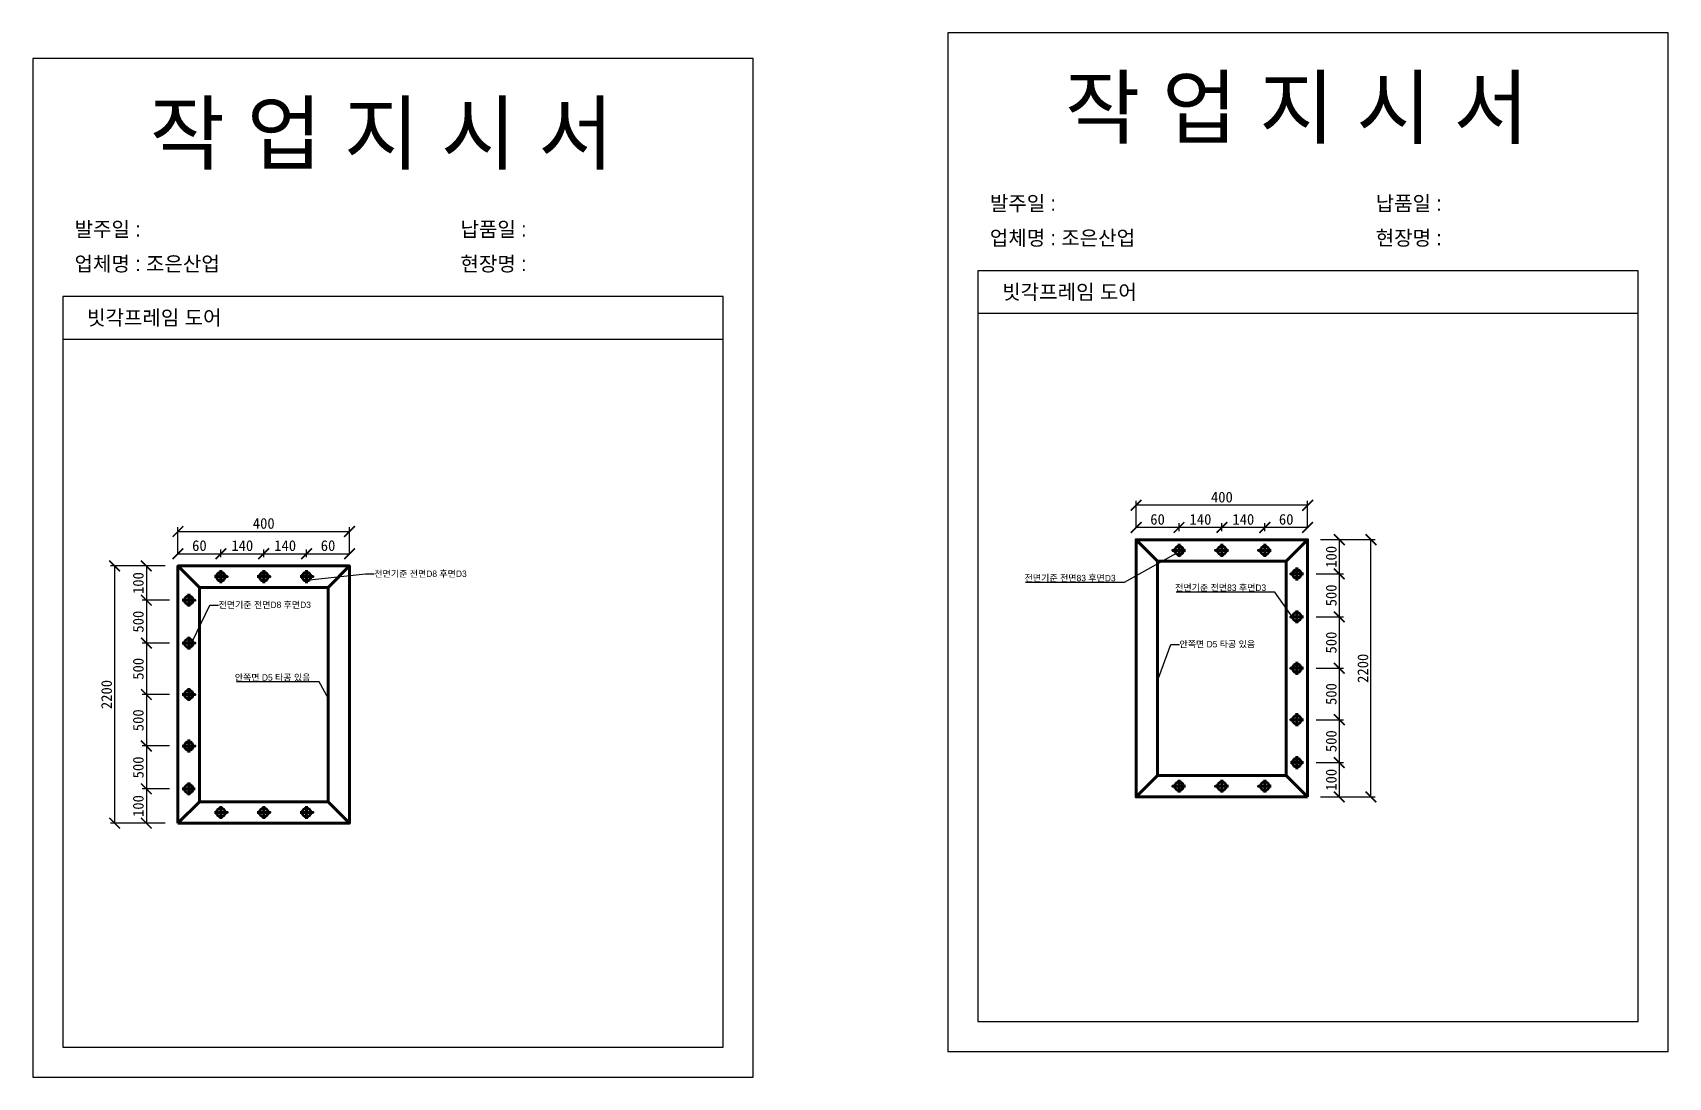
# Model space of a CAD drawing. Header units: millimetres. Extents: x -44117 to 256353, y -2095463 to 65325.
# Drawn here: x -9865 to -6050, y 5497 to 7933 of the extents above; entities that cross this region are included whole.
import ezdxf
from ezdxf import colors
from ezdxf.entities.mleader import LeaderData, LeaderLine
from ezdxf.math import Vec2, Vec3

# ---------------------------------------------------------------- set-up
doc = ezdxf.new("R2010")
doc.units = ezdxf.units.MM
doc.header["$LTSCALE"] = 10
doc.layers.add('Layer1', color=7, linetype='Continuous', lineweight=70)
doc.dimstyles.new('ISO-25', dxfattribs={"dimtxt": 2.5, "dimasz": 2.5, "dimexe": 1, "dimexo": 1, "dimtad": 1, "dimtxsty": 'Standard', "dimblk": 'ARCHTICK', "dimcen": 2.5, "dimadec": 0, "dimazin": 0, "dimtfac": 1, "dimtmove": 0, "dimatfit": 3, "dimfxl": 0, "dimarcsym": 0})

# ---------------------------------------------------------------- blocks, each defined once
blk = doc.blocks.new('_ArchTick')
at = {"color": 0, "linetype": 'ByBlock', "const_width": 0.15}
blk.add_lwpolyline([(-0.5, -0.5), (0.5, 0.5)], dxfattribs=at)
blk = doc.blocks.new('*D113')
at = {"color": 0, "lineweight": -2}
for p, q in [((-9526, 6720), (-9526, 6780.2)), ((-9526, 6770.2), (-9126, 6770.2)), ((-9126, 6720), (-9126, 6780.2))]:
    blk.add_line(p, q, dxfattribs=at)
at = {"layer": 'Defpoints', "color": 0}
for p in [(-9126, 6770.2), (-9526, 6690), (-9126, 6690)]:
    blk.add_point(p, dxfattribs=at)
at = {"color": 0, "lineweight": -2, "xscale": 25, "yscale": 25, "zscale": 25, "rotation": 180}
blk.add_blockref('_ArchTick', (-9526, 6770.2), dxfattribs=at)
at = {"color": 0, "lineweight": -2, "xscale": 25, "yscale": 25, "zscale": 25}
blk.add_blockref('_ArchTick', (-9126, 6770.2), dxfattribs=at)
at = {"color": 0, "insert": (-9326, 6789), "char_height": 25, "attachment_point": 5}
blk.add_mtext('400', dxfattribs=at)
blk = doc.blocks.new('*D122')
at = {"color": 0, "lineweight": -2}
for p, q in [((-9556, 6690), (-9609.7, 6690)), ((-9599.7, 6690), (-9599.7, 6610)), ((-9546, 6610), (-9609.7, 6610))]:
    blk.add_line(p, q, dxfattribs=at)
at = {"layer": 'Defpoints', "color": 0}
for p in [(-9526, 6690), (-9599.7, 6610), (-9516, 6610)]:
    blk.add_point(p, dxfattribs=at)
at = {"color": 0, "lineweight": -2, "xscale": 25, "yscale": 25, "zscale": 25}
for p, rotation in [((-9599.7, 6690), 90), ((-9599.7, 6610), 270)]:
    blk.add_blockref('_ArchTick', p, dxfattribs=dict(at, rotation=rotation))
at = {"color": 0, "insert": (-9618.5, 6650), "char_height": 25, "attachment_point": 5, "rotation": 90}
blk.add_mtext('100', dxfattribs=at)
blk = doc.blocks.new('*D123')
at = {"color": 0, "lineweight": -2}
for p, q in [((-9546, 6610), (-9609.7, 6610)), ((-9599.7, 6610), (-9599.7, 6510)), ((-9546, 6510), (-9609.7, 6510))]:
    blk.add_line(p, q, dxfattribs=at)
at = {"layer": 'Defpoints', "color": 0}
for p in [(-9516, 6610), (-9599.7, 6510), (-9516, 6510)]:
    blk.add_point(p, dxfattribs=at)
at = {"color": 0, "lineweight": -2, "xscale": 25, "yscale": 25, "zscale": 25}
for p, rotation in [((-9599.7, 6610), 90), ((-9599.7, 6510), 270)]:
    blk.add_blockref('_ArchTick', p, dxfattribs=dict(at, rotation=rotation))
at = {"color": 0, "insert": (-9618.5, 6560), "char_height": 25, "attachment_point": 5, "rotation": 90}
blk.add_mtext('500', dxfattribs=at)
blk = doc.blocks.new('*D124')
at = {"color": 0, "lineweight": -2}
for p, q in [((-9546, 6510), (-9609.7, 6510)), ((-9599.7, 6510), (-9599.7, 6390)), ((-9546, 6390), (-9609.7, 6390))]:
    blk.add_line(p, q, dxfattribs=at)
at = {"layer": 'Defpoints', "color": 0}
for p in [(-9516, 6510), (-9599.7, 6390), (-9516, 6390)]:
    blk.add_point(p, dxfattribs=at)
at = {"color": 0, "lineweight": -2, "xscale": 25, "yscale": 25, "zscale": 25}
for p, rotation in [((-9599.7, 6510), 90), ((-9599.7, 6390), 270)]:
    blk.add_blockref('_ArchTick', p, dxfattribs=dict(at, rotation=rotation))
at = {"color": 0, "insert": (-9618.5, 6450), "char_height": 25, "attachment_point": 5, "rotation": 90}
blk.add_mtext('500', dxfattribs=at)
blk = doc.blocks.new('*D125')
at = {"color": 0, "lineweight": -2}
for p, q in [((-9546, 6390), (-9609.7, 6390)), ((-9599.7, 6390), (-9599.7, 6270)), ((-9546, 6270), (-9609.7, 6270))]:
    blk.add_line(p, q, dxfattribs=at)
at = {"layer": 'Defpoints', "color": 0}
for p in [(-9516, 6390), (-9599.7, 6270), (-9516, 6270)]:
    blk.add_point(p, dxfattribs=at)
at = {"color": 0, "lineweight": -2, "xscale": 25, "yscale": 25, "zscale": 25}
for p, rotation in [((-9599.7, 6390), 90), ((-9599.7, 6270), 270)]:
    blk.add_blockref('_ArchTick', p, dxfattribs=dict(at, rotation=rotation))
at = {"color": 0, "insert": (-9618.5, 6330), "char_height": 25, "attachment_point": 5, "rotation": 90}
blk.add_mtext('500', dxfattribs=at)
blk = doc.blocks.new('*D126')
at = {"color": 0, "lineweight": -2}
for p, q in [((-9546, 6270), (-9609.7, 6270)), ((-9599.7, 6270), (-9599.7, 6170)), ((-9546, 6170), (-9609.7, 6170))]:
    blk.add_line(p, q, dxfattribs=at)
at = {"layer": 'Defpoints', "color": 0}
for p in [(-9516, 6270), (-9599.7, 6170), (-9516, 6170)]:
    blk.add_point(p, dxfattribs=at)
at = {"color": 0, "lineweight": -2, "xscale": 25, "yscale": 25, "zscale": 25}
for p, rotation in [((-9599.7, 6270), 90), ((-9599.7, 6170), 270)]:
    blk.add_blockref('_ArchTick', p, dxfattribs=dict(at, rotation=rotation))
at = {"color": 0, "insert": (-9618.5, 6220), "char_height": 25, "attachment_point": 5, "rotation": 90}
blk.add_mtext('500', dxfattribs=at)
blk = doc.blocks.new('*D127')
at = {"color": 0, "lineweight": -2}
for p, q in [((-9546, 6170), (-9609.7, 6170)), ((-9599.7, 6170), (-9599.7, 6090)), ((-9556, 6090), (-9609.7, 6090))]:
    blk.add_line(p, q, dxfattribs=at)
at = {"layer": 'Defpoints', "color": 0}
for p in [(-9516, 6170), (-9599.7, 6090), (-9526, 6090)]:
    blk.add_point(p, dxfattribs=at)
at = {"color": 0, "lineweight": -2, "xscale": 25, "yscale": 25, "zscale": 25}
for p, rotation in [((-9599.7, 6170), 90), ((-9599.7, 6090), 270)]:
    blk.add_blockref('_ArchTick', p, dxfattribs=dict(at, rotation=rotation))
at = {"color": 0, "insert": (-9618.5, 6130), "char_height": 25, "attachment_point": 5, "rotation": 90}
blk.add_mtext('100', dxfattribs=at)
blk = doc.blocks.new('*D128')
at = {"color": 0, "lineweight": -2}
for p, q in [((-9526, 6720), (-9526, 6728.4)), ((-9526, 6718.4), (-9426, 6718.4)), ((-9426, 6710), (-9426, 6728.4))]:
    blk.add_line(p, q, dxfattribs=at)
at = {"layer": 'Defpoints', "color": 0}
for p in [(-9426, 6718.4), (-9526, 6690), (-9426, 6680)]:
    blk.add_point(p, dxfattribs=at)
at = {"color": 0, "lineweight": -2, "xscale": 25, "yscale": 25, "zscale": 25, "rotation": 180}
blk.add_blockref('_ArchTick', (-9526, 6718.4), dxfattribs=at)
at = {"color": 0, "lineweight": -2, "xscale": 25, "yscale": 25, "zscale": 25}
blk.add_blockref('_ArchTick', (-9426, 6718.4), dxfattribs=at)
at = {"color": 0, "insert": (-9476, 6737.2), "char_height": 25, "attachment_point": 5}
blk.add_mtext('60', dxfattribs=at)
blk = doc.blocks.new('*D129')
at = {"color": 0, "lineweight": -2}
for p, q in [((-9426, 6710), (-9426, 6728.4)), ((-9426, 6718.4), (-9326, 6718.4)), ((-9326, 6710), (-9326, 6728.4))]:
    blk.add_line(p, q, dxfattribs=at)
at = {"layer": 'Defpoints', "color": 0}
for p in [(-9326, 6718.4), (-9426, 6680), (-9326, 6680)]:
    blk.add_point(p, dxfattribs=at)
at = {"color": 0, "lineweight": -2, "xscale": 25, "yscale": 25, "zscale": 25, "rotation": 180}
blk.add_blockref('_ArchTick', (-9426, 6718.4), dxfattribs=at)
at = {"color": 0, "lineweight": -2, "xscale": 25, "yscale": 25, "zscale": 25}
blk.add_blockref('_ArchTick', (-9326, 6718.4), dxfattribs=at)
at = {"color": 0, "insert": (-9376, 6737.2), "char_height": 25, "attachment_point": 5}
blk.add_mtext('140', dxfattribs=at)
blk = doc.blocks.new('*D130')
at = {"color": 0, "lineweight": -2}
for p, q in [((-9326, 6710), (-9326, 6728.4)), ((-9326, 6718.4), (-9226, 6718.4)), ((-9226, 6710), (-9226, 6728.4))]:
    blk.add_line(p, q, dxfattribs=at)
at = {"layer": 'Defpoints', "color": 0}
for p in [(-9226, 6718.4), (-9326, 6680), (-9226, 6680)]:
    blk.add_point(p, dxfattribs=at)
at = {"color": 0, "lineweight": -2, "xscale": 25, "yscale": 25, "zscale": 25, "rotation": 180}
blk.add_blockref('_ArchTick', (-9326, 6718.4), dxfattribs=at)
at = {"color": 0, "lineweight": -2, "xscale": 25, "yscale": 25, "zscale": 25}
blk.add_blockref('_ArchTick', (-9226, 6718.4), dxfattribs=at)
at = {"color": 0, "insert": (-9276, 6737.2), "char_height": 25, "attachment_point": 5}
blk.add_mtext('140', dxfattribs=at)
blk = doc.blocks.new('*D131')
at = {"color": 0, "lineweight": -2}
for p, q in [((-9226, 6710), (-9226, 6728.4)), ((-9226, 6718.4), (-9126, 6718.4)), ((-9126, 6720), (-9126, 6728.4))]:
    blk.add_line(p, q, dxfattribs=at)
at = {"layer": 'Defpoints', "color": 0}
for p in [(-9126, 6718.4), (-9226, 6680), (-9126, 6690)]:
    blk.add_point(p, dxfattribs=at)
at = {"color": 0, "lineweight": -2, "xscale": 25, "yscale": 25, "zscale": 25, "rotation": 180}
blk.add_blockref('_ArchTick', (-9226, 6718.4), dxfattribs=at)
at = {"color": 0, "lineweight": -2, "xscale": 25, "yscale": 25, "zscale": 25}
blk.add_blockref('_ArchTick', (-9126, 6718.4), dxfattribs=at)
at = {"color": 0, "insert": (-9176, 6737.2), "char_height": 25, "attachment_point": 5}
blk.add_mtext('60', dxfattribs=at)
blk = doc.blocks.new('*D336')
at = {"color": 0, "lineweight": -2}
for p, q in [((-9556, 6690), (-9683.6, 6690)), ((-9673.6, 6090), (-9673.6, 6690)), ((-9556, 6090), (-9683.6, 6090))]:
    blk.add_line(p, q, dxfattribs=at)
at = {"layer": 'Defpoints', "color": 0}
for p in [(-9673.6, 6690), (-9526, 6690), (-9526, 6090)]:
    blk.add_point(p, dxfattribs=at)
at = {"color": 0, "lineweight": -2, "xscale": 25, "yscale": 25, "zscale": 25}
for p, rotation in [((-9673.6, 6690), 90), ((-9673.6, 6090), 270)]:
    blk.add_blockref('_ArchTick', p, dxfattribs=dict(at, rotation=rotation))
at = {"color": 0, "insert": (-9692.4, 6390), "char_height": 25, "attachment_point": 5, "rotation": 90}
blk.add_mtext('2200', dxfattribs=at)
blk = doc.blocks.new('*D338')
at = {"color": 0, "lineweight": -2}
for p, q in [((-7291.2, 6781.2), (-7291.2, 6841.4)), ((-6891.2, 6831.4), (-7291.2, 6831.4)), ((-6891.2, 6781.2), (-6891.2, 6841.4))]:
    blk.add_line(p, q, dxfattribs=at)
at = {"layer": 'Defpoints', "color": 0}
for p in [(-7291.2, 6831.4), (-7291.2, 6751.2), (-6891.2, 6751.2)]:
    blk.add_point(p, dxfattribs=at)
at = {"color": 0, "lineweight": -2, "xscale": 25, "yscale": 25, "zscale": 25, "rotation": 180}
blk.add_blockref('_ArchTick', (-7291.2, 6831.4), dxfattribs=at)
at = {"color": 0, "lineweight": -2, "xscale": 25, "yscale": 25, "zscale": 25}
blk.add_blockref('_ArchTick', (-6891.2, 6831.4), dxfattribs=at)
at = {"color": 0, "insert": (-7091.2, 6850.2), "char_height": 25, "attachment_point": 5}
blk.add_mtext('400', dxfattribs=at)
blk = doc.blocks.new('*D339')
at = {"color": 0, "lineweight": -2}
for p, q in [((-6861.2, 6751.2), (-6807.4, 6751.2)), ((-6817.4, 6751.2), (-6817.4, 6671.2)), ((-6871.2, 6671.2), (-6807.4, 6671.2))]:
    blk.add_line(p, q, dxfattribs=at)
at = {"layer": 'Defpoints', "color": 0}
for p in [(-6891.2, 6751.2), (-6901.2, 6671.2), (-6817.4, 6671.2)]:
    blk.add_point(p, dxfattribs=at)
at = {"color": 0, "lineweight": -2, "xscale": 25, "yscale": 25, "zscale": 25}
for p, rotation in [((-6817.4, 6751.2), 90), ((-6817.4, 6671.2), 270)]:
    blk.add_blockref('_ArchTick', p, dxfattribs=dict(at, rotation=rotation))
at = {"color": 0, "insert": (-6836.1, 6711.2), "char_height": 25, "attachment_point": 5, "rotation": 90}
blk.add_mtext('100', dxfattribs=at)
blk = doc.blocks.new('*D340')
at = {"color": 0, "lineweight": -2}
for p, q in [((-6871.2, 6671.2), (-6807.4, 6671.2)), ((-6817.4, 6671.2), (-6817.4, 6571.2)), ((-6871.2, 6571.2), (-6807.4, 6571.2))]:
    blk.add_line(p, q, dxfattribs=at)
at = {"layer": 'Defpoints', "color": 0}
for p in [(-6901.2, 6671.2), (-6901.2, 6571.2), (-6817.4, 6571.2)]:
    blk.add_point(p, dxfattribs=at)
at = {"color": 0, "lineweight": -2, "xscale": 25, "yscale": 25, "zscale": 25}
for p, rotation in [((-6817.4, 6671.2), 90), ((-6817.4, 6571.2), 270)]:
    blk.add_blockref('_ArchTick', p, dxfattribs=dict(at, rotation=rotation))
at = {"color": 0, "insert": (-6836.1, 6621.2), "char_height": 25, "attachment_point": 5, "rotation": 90}
blk.add_mtext('500', dxfattribs=at)
blk = doc.blocks.new('*D341')
at = {"color": 0, "lineweight": -2}
for p, q in [((-6871.2, 6571.2), (-6807.4, 6571.2)), ((-6817.4, 6571.2), (-6817.4, 6451.2)), ((-6871.2, 6451.2), (-6807.4, 6451.2))]:
    blk.add_line(p, q, dxfattribs=at)
at = {"layer": 'Defpoints', "color": 0}
for p in [(-6901.2, 6571.2), (-6901.2, 6451.2), (-6817.4, 6451.2)]:
    blk.add_point(p, dxfattribs=at)
at = {"color": 0, "lineweight": -2, "xscale": 25, "yscale": 25, "zscale": 25}
for p, rotation in [((-6817.4, 6571.2), 90), ((-6817.4, 6451.2), 270)]:
    blk.add_blockref('_ArchTick', p, dxfattribs=dict(at, rotation=rotation))
at = {"color": 0, "insert": (-6836.1, 6511.2), "char_height": 25, "attachment_point": 5, "rotation": 90}
blk.add_mtext('500', dxfattribs=at)
blk = doc.blocks.new('*D342')
at = {"color": 0, "lineweight": -2}
for p, q in [((-6871.2, 6451.2), (-6807.4, 6451.2)), ((-6817.4, 6451.2), (-6817.4, 6331.2)), ((-6871.2, 6331.2), (-6807.4, 6331.2))]:
    blk.add_line(p, q, dxfattribs=at)
at = {"layer": 'Defpoints', "color": 0}
for p in [(-6901.2, 6451.2), (-6901.2, 6331.2), (-6817.4, 6331.2)]:
    blk.add_point(p, dxfattribs=at)
at = {"color": 0, "lineweight": -2, "xscale": 25, "yscale": 25, "zscale": 25}
for p, rotation in [((-6817.4, 6451.2), 90), ((-6817.4, 6331.2), 270)]:
    blk.add_blockref('_ArchTick', p, dxfattribs=dict(at, rotation=rotation))
at = {"color": 0, "insert": (-6836.1, 6391.2), "char_height": 25, "attachment_point": 5, "rotation": 90}
blk.add_mtext('500', dxfattribs=at)
blk = doc.blocks.new('*D343')
at = {"color": 0, "lineweight": -2}
for p, q in [((-6871.2, 6331.2), (-6807.4, 6331.2)), ((-6817.4, 6331.2), (-6817.4, 6231.2)), ((-6871.2, 6231.2), (-6807.4, 6231.2))]:
    blk.add_line(p, q, dxfattribs=at)
at = {"layer": 'Defpoints', "color": 0}
for p in [(-6901.2, 6331.2), (-6901.2, 6231.2), (-6817.4, 6231.2)]:
    blk.add_point(p, dxfattribs=at)
at = {"color": 0, "lineweight": -2, "xscale": 25, "yscale": 25, "zscale": 25}
for p, rotation in [((-6817.4, 6331.2), 90), ((-6817.4, 6231.2), 270)]:
    blk.add_blockref('_ArchTick', p, dxfattribs=dict(at, rotation=rotation))
at = {"color": 0, "insert": (-6836.1, 6281.2), "char_height": 25, "attachment_point": 5, "rotation": 90}
blk.add_mtext('500', dxfattribs=at)
blk = doc.blocks.new('*D344')
at = {"color": 0, "lineweight": -2}
for p, q in [((-6871.2, 6231.2), (-6807.4, 6231.2)), ((-6817.4, 6231.2), (-6817.4, 6151.2)), ((-6861.2, 6151.2), (-6807.4, 6151.2))]:
    blk.add_line(p, q, dxfattribs=at)
at = {"layer": 'Defpoints', "color": 0}
for p in [(-6901.2, 6231.2), (-6891.2, 6151.2), (-6817.4, 6151.2)]:
    blk.add_point(p, dxfattribs=at)
at = {"color": 0, "lineweight": -2, "xscale": 25, "yscale": 25, "zscale": 25}
for p, rotation in [((-6817.4, 6231.2), 90), ((-6817.4, 6151.2), 270)]:
    blk.add_blockref('_ArchTick', p, dxfattribs=dict(at, rotation=rotation))
at = {"color": 0, "insert": (-6836.1, 6191.2), "char_height": 25, "attachment_point": 5, "rotation": 90}
blk.add_mtext('100', dxfattribs=at)
blk = doc.blocks.new('*D345')
at = {"color": 0, "lineweight": -2}
for p, q in [((-6991.2, 6771.2), (-6991.2, 6789.6)), ((-6891.2, 6779.6), (-6991.2, 6779.6)), ((-6891.2, 6781.2), (-6891.2, 6789.6))]:
    blk.add_line(p, q, dxfattribs=at)
at = {"layer": 'Defpoints', "color": 0}
for p in [(-6991.2, 6779.6), (-6991.2, 6741.2), (-6891.2, 6751.2)]:
    blk.add_point(p, dxfattribs=at)
at = {"color": 0, "lineweight": -2, "xscale": 25, "yscale": 25, "zscale": 25, "rotation": 180}
blk.add_blockref('_ArchTick', (-6991.2, 6779.6), dxfattribs=at)
at = {"color": 0, "lineweight": -2, "xscale": 25, "yscale": 25, "zscale": 25}
blk.add_blockref('_ArchTick', (-6891.2, 6779.6), dxfattribs=at)
at = {"color": 0, "insert": (-6941.2, 6798.4), "char_height": 25, "attachment_point": 5}
blk.add_mtext('60', dxfattribs=at)
blk = doc.blocks.new('*D346')
at = {"color": 0, "lineweight": -2}
for p, q in [((-7091.2, 6771.2), (-7091.2, 6789.6)), ((-6991.2, 6779.6), (-7091.2, 6779.6)), ((-6991.2, 6771.2), (-6991.2, 6789.6))]:
    blk.add_line(p, q, dxfattribs=at)
at = {"layer": 'Defpoints', "color": 0}
for p in [(-7091.2, 6779.6), (-7091.2, 6741.2), (-6991.2, 6741.2)]:
    blk.add_point(p, dxfattribs=at)
at = {"color": 0, "lineweight": -2, "xscale": 25, "yscale": 25, "zscale": 25, "rotation": 180}
blk.add_blockref('_ArchTick', (-7091.2, 6779.6), dxfattribs=at)
at = {"color": 0, "lineweight": -2, "xscale": 25, "yscale": 25, "zscale": 25}
blk.add_blockref('_ArchTick', (-6991.2, 6779.6), dxfattribs=at)
at = {"color": 0, "insert": (-7041.2, 6798.4), "char_height": 25, "attachment_point": 5}
blk.add_mtext('140', dxfattribs=at)
blk = doc.blocks.new('*D347')
at = {"color": 0, "lineweight": -2}
for p, q in [((-7191.2, 6771.2), (-7191.2, 6789.6)), ((-7091.2, 6779.6), (-7191.2, 6779.6)), ((-7091.2, 6771.2), (-7091.2, 6789.6))]:
    blk.add_line(p, q, dxfattribs=at)
at = {"layer": 'Defpoints', "color": 0}
for p in [(-7191.2, 6779.6), (-7191.2, 6741.2), (-7091.2, 6741.2)]:
    blk.add_point(p, dxfattribs=at)
at = {"color": 0, "lineweight": -2, "xscale": 25, "yscale": 25, "zscale": 25, "rotation": 180}
blk.add_blockref('_ArchTick', (-7191.2, 6779.6), dxfattribs=at)
at = {"color": 0, "lineweight": -2, "xscale": 25, "yscale": 25, "zscale": 25}
blk.add_blockref('_ArchTick', (-7091.2, 6779.6), dxfattribs=at)
at = {"color": 0, "insert": (-7141.2, 6798.4), "char_height": 25, "attachment_point": 5}
blk.add_mtext('140', dxfattribs=at)
blk = doc.blocks.new('*D348')
at = {"color": 0, "lineweight": -2}
for p, q in [((-7291.2, 6781.2), (-7291.2, 6789.6)), ((-7191.2, 6779.6), (-7291.2, 6779.6)), ((-7191.2, 6771.2), (-7191.2, 6789.6))]:
    blk.add_line(p, q, dxfattribs=at)
at = {"layer": 'Defpoints', "color": 0}
for p in [(-7291.2, 6779.6), (-7291.2, 6751.2), (-7191.2, 6741.2)]:
    blk.add_point(p, dxfattribs=at)
at = {"color": 0, "lineweight": -2, "xscale": 25, "yscale": 25, "zscale": 25, "rotation": 180}
blk.add_blockref('_ArchTick', (-7291.2, 6779.6), dxfattribs=at)
at = {"color": 0, "lineweight": -2, "xscale": 25, "yscale": 25, "zscale": 25}
blk.add_blockref('_ArchTick', (-7191.2, 6779.6), dxfattribs=at)
at = {"color": 0, "insert": (-7241.2, 6798.4), "char_height": 25, "attachment_point": 5}
blk.add_mtext('60', dxfattribs=at)
blk = doc.blocks.new('*D337')
at = {"color": 0, "lineweight": -2}
for p, q in [((-6861.2, 6751.2), (-6733.5, 6751.2)), ((-6743.5, 6151.2), (-6743.5, 6751.2)), ((-6861.2, 6151.2), (-6733.5, 6151.2))]:
    blk.add_line(p, q, dxfattribs=at)
at = {"layer": 'Defpoints', "color": 0}
for p in [(-6891.2, 6751.2), (-6743.5, 6751.2), (-6891.2, 6151.2)]:
    blk.add_point(p, dxfattribs=at)
at = {"color": 0, "lineweight": -2, "xscale": 25, "yscale": 25, "zscale": 25}
for p, rotation in [((-6743.5, 6751.2), 90), ((-6743.5, 6151.2), 270)]:
    blk.add_blockref('_ArchTick', p, dxfattribs=dict(at, rotation=rotation))
at = {"color": 0, "insert": (-6762.3, 6451.2), "char_height": 25, "attachment_point": 5, "rotation": 90}
blk.add_mtext('2200', dxfattribs=at)

msp = doc.modelspace()

# ---------------------------------------------------------------- linework, layer by layer
for p, q in [((-6120.05188, 7378.3143), (-7660.05188, 7378.3143)), ((-8254.79712, 7318.21278), (-9794.79712, 7318.21278)), ((-6120.05188, 7278.3143), (-7660.05188, 7278.3143)), ((-8254.79712, 7218.21278), (-9794.79712, 7218.21278))]:
    msp.add_line(p, q)
for points in [[(-7730.05188, 5557.48402), (-6050.05188, 5557.48402), (-6050.05188, 7933.48402), (-7730.05188, 7933.48402)], [(-9864.79712, 5497.3825), (-8184.79712, 5497.3825), (-8184.79712, 7873.3825), (-9864.79712, 7873.3825)]]:
    msp.add_lwpolyline(points, close=True)
for points in [[(-7660.05188, 7378.3143), (-7660.05188, 5627.48402), (-6120.05188, 5627.48402), (-6120.05188, 7378.3143)], [(-9794.79712, 7318.21278), (-9794.79712, 5567.3825), (-8254.79712, 5567.3825), (-8254.79712, 7318.21278)]]:
    msp.add_lwpolyline(points)
at = {"layer": 'Layer1'}
for p, q in [((-7241.15868, 6701.18865), (-7291.15868, 6751.18865)), ((-7191.15868, 6741.18865), (-7191.15868, 6711.18865)), ((-7091.15868, 6741.18865), (-7091.15868, 6711.18865)), ((-6991.15868, 6741.18865), (-6991.15868, 6711.18865)), ((-6941.15868, 6701.18865), (-6891.15868, 6751.18865)), ((-9475.96842, 6639.97187), (-9525.96842, 6689.97187)), ((-9425.96842, 6679.97187), (-9425.96842, 6649.97187)), ((-9325.96842, 6679.97187), (-9325.96842, 6649.97187)), ((-9225.96842, 6679.97187), (-9225.96842, 6649.97187)), ((-9175.96842, 6639.97187), (-9125.96842, 6689.97187)), ((-6916.15868, 6686.18865), (-6916.15868, 6656.18865)), ((-9500.96842, 6624.97187), (-9500.96842, 6594.97187)), ((-6916.15868, 6586.18865), (-6916.15868, 6556.18865)), ((-9500.96842, 6524.97187), (-9500.96842, 6494.97187)), ((-6916.15868, 6466.18865), (-6916.15868, 6436.18865)), ((-9500.96842, 6404.97187), (-9500.96842, 6374.97187)), ((-6916.15868, 6346.18865), (-6916.15868, 6316.18865)), ((-9500.96842, 6284.97187), (-9500.96842, 6254.97187)), ((-6901.15868, 6231.18865), (-6931.15868, 6231.18865)), ((-6916.15868, 6246.18865), (-6916.15868, 6216.18865)), ((-9500.96842, 6184.97187), (-9500.96842, 6154.97187)), ((-7291.15868, 6151.18865), (-7241.15868, 6201.18865)), ((-7191.15868, 6161.18865), (-7191.15868, 6191.18865)), ((-7091.15868, 6161.18865), (-7091.15868, 6191.18865)), ((-6991.15868, 6161.18865), (-6991.15868, 6191.18865)), ((-6941.15868, 6201.18865), (-6891.15868, 6151.18865)), ((-9515.96842, 6169.97187), (-9485.96842, 6169.97187)), ((-9475.96842, 6139.97187), (-9525.96842, 6089.97187)), ((-9425.96842, 6099.97187), (-9425.96842, 6129.97187)), ((-9325.96842, 6099.97187), (-9325.96842, 6129.97187)), ((-9225.96842, 6099.97187), (-9225.96842, 6129.97187)), ((-9125.96842, 6089.97187), (-9175.96842, 6139.97187))]:
    msp.add_line(p, q, dxfattribs=at)
for points in [[(-6891.15868, 6151.18865), (-7291.15868, 6151.18865), (-7291.15868, 6751.18865), (-6891.15868, 6751.18865)], [(-7176.15868, 6726.18865), (-7206.15868, 6726.18865)], [(-7076.15868, 6726.18865), (-7106.15868, 6726.18865)], [(-6976.15868, 6726.18865), (-7006.15868, 6726.18865)], [(-9525.96842, 6089.97187), (-9125.96842, 6089.97187), (-9125.96842, 6689.97187), (-9525.96842, 6689.97187)], [(-6941.15868, 6201.18865), (-7241.15868, 6201.18865), (-7241.15868, 6701.18865), (-6941.15868, 6701.18865)], [(-9475.96842, 6139.97187), (-9175.96842, 6139.97187), (-9175.96842, 6639.97187), (-9475.96842, 6639.97187)], [(-9440.96842, 6664.97187), (-9410.96842, 6664.97187)], [(-9340.96842, 6664.97187), (-9310.96842, 6664.97187)], [(-9240.96842, 6664.97187), (-9210.96842, 6664.97187)], [(-6901.15868, 6671.18865), (-6931.15868, 6671.18865)], [(-9515.96842, 6609.97187), (-9485.96842, 6609.97187)], [(-6901.15868, 6571.18865), (-6931.15868, 6571.18865)], [(-9515.96842, 6509.97187), (-9485.96842, 6509.97187)], [(-6901.15868, 6451.18865), (-6931.15868, 6451.18865)], [(-9515.96842, 6389.97187), (-9485.96842, 6389.97187)], [(-6901.15868, 6331.18865), (-6931.15868, 6331.18865)], [(-9515.96842, 6269.97187), (-9485.96842, 6269.97187)], [(-7176.15868, 6176.18865), (-7206.15868, 6176.18865)], [(-7076.15868, 6176.18865), (-7106.15868, 6176.18865)], [(-6976.15868, 6176.18865), (-7006.15868, 6176.18865)], [(-9440.96842, 6114.97187), (-9410.96842, 6114.97187)], [(-9340.96842, 6114.97187), (-9310.96842, 6114.97187)], [(-9240.96842, 6114.97187), (-9210.96842, 6114.97187)]]:
    msp.add_lwpolyline(points, close=True, dxfattribs=at)
for centre in [(-7191.15868, 6726.18865), (-7091.15868, 6726.18865), (-6991.15868, 6726.18865), (-6916.15868, 6671.18865), (-9425.96842, 6664.97187), (-9325.96842, 6664.97187), (-9225.96842, 6664.97187), (-9500.96842, 6609.97187), (-6916.15868, 6571.18865), (-9500.96842, 6509.97187), (-6916.15868, 6451.18865), (-9500.96842, 6389.97187), (-6916.15868, 6331.18865), (-9500.96842, 6269.97187), (-6916.15868, 6231.18865), (-9500.96842, 6169.97187), (-7191.15868, 6176.18865), (-7091.15868, 6176.18865), (-6991.15868, 6176.18865), (-9425.96842, 6114.97187), (-9325.96842, 6114.97187), (-9225.96842, 6114.97187)]:
    msp.add_circle(centre, 10, dxfattribs=at)

# ---------------------------------------------------------------- texts
at = {"attachment_point": 1}
for s, heights, insert, char_height in [('{\\fGulim|b0|i0|c129|p50;작 업 지 시 서}', [-155.84554], (-7457.24527, 7829.32151), 140), ('{\\fGulim|b0|i0|c129|p50;작 업 지 시 서}', [-155.84554], (-9591.99052, 7769.21999), 140), ('{\\fGulim|b0|i0|c129|p50;발주일 :}', [-38.18216], (-7632.45463, 7552.60109), 34.3), ('{\\fGulim|b0|i0|c129|p50;납품일 :}', [-37.67976], (-6732.47664, 7552.60109), 34.3), ('{\\fGulim|b0|i0|c129|p50;발주일 :}', [-38.18216], (-9767.19987, 7492.49957), 34.3), ('{\\fGulim|b0|i0|c129|p50;납품일 :}', [-37.67976], (-8867.22189, 7492.49957), 34.3), ('{\\fGulim|b0|i0|c129|p50;업체명 : 조은산업}', [-38.2735], (-7632.45463, 7471.94491), 34.3), ('{\\fGulim|b0|i0|c129|p50;현장명 : }', [-38.2735], (-6732.47664, 7471.94491), 34.3), ('{\\fGulim|b0|i0|c129|p50;업체명 : 조은산업}', [-38.2735], (-9767.19987, 7411.84339), 34.3), ('{\\fGulim|b0|i0|c129|p50;현장명 : }', [-38.2735], (-8867.22189, 7411.84339), 34.3), ('{\\fGulim|b0|i0|c129|p50;빗각프레임 도어}', [-38.36485], (-7603.49204, 7346.07633), 34.3), ('{\\fGulim|b0|i0|c129|p50;빗각프레임 도어}', [-38.36485], (-9738.23728, 7285.97482), 34.3)]:
    msp.add_mtext_dynamic_manual_height_columns(s, width=3307.3198183, gutter_width=12.5, heights=heights, dxfattribs=dict(at, insert=insert, char_height=char_height))

# ---------------------------------------------------------------- dimensions: what is measured, and where the dimension line sits
dim = msp.add_linear_dim(base=(-7291.15868, 6831.44845), p1=(-6891.15868, 6751.18865), p2=(-7291.15868, 6751.18865), angle=180, dimstyle='ISO-25', override={"dimscale": 10, "dimexo": 3})
dim.commit()
dim.dimension.update_dxf_attribs({"geometry": '*D338', "text_midpoint": (-7091.15868, 6850.19845)})
dim = msp.add_linear_dim(base=(-9125.96842, 6770.23167), p1=(-9525.96842, 6689.97187), p2=(-9125.96842, 6689.97187), dimstyle='ISO-25', override={"dimscale": 10, "dimexo": 3})
dim.commit()
dim.dimension.update_dxf_attribs({"geometry": '*D113', "text_midpoint": (-9325.96842, 6788.98167)})
for base, p1, p2, angle, text, override, picture, middle in [((-7291.15868, 6779.62641), (-7191.15868, 6741.18865), (-7291.15868, 6751.18865), 180, '60', {"dimscale": 10, "dimexo": 3, "dimtmove": 1}, '*D348', (-7241.15868, 6798.37641)), ((-7191.15868, 6779.62641), (-7091.15868, 6741.18865), (-7191.15868, 6741.18865), 180, '140', {"dimscale": 10, "dimexo": 3, "dimtmove": 1}, '*D347', (-7141.15868, 6798.37641)), ((-7091.15868, 6779.62641), (-6991.15868, 6741.18865), (-7091.15868, 6741.18865), 180, '140', {"dimscale": 10, "dimexo": 3, "dimtmove": 1}, '*D346', (-7041.15868, 6798.37641)), ((-6991.15868, 6779.62641), (-6891.15868, 6751.18865), (-6991.15868, 6741.18865), 180, '60', {"dimscale": 10, "dimexo": 3}, '*D345', (-6941.15868, 6798.37641)), ((-6817.39752, 6671.18865), (-6891.15868, 6751.18865), (-6901.15868, 6671.18865), 90, '100', {"dimscale": 10, "dimexo": 3}, '*D339', (-6836.14752, 6711.18865)), ((-6743.50404, 6751.18865), (-6891.15868, 6151.18865), (-6891.15868, 6751.18865), 90, '2200', {"dimscale": 10, "dimexo": 3}, '*D337', (-6762.25404, 6451.18865)), ((-9673.62306, 6689.97187), (-9525.96842, 6089.97187), (-9525.96842, 6689.97187), 90, '2200', {"dimscale": 10, "dimexo": 3}, '*D336', (-9692.37306, 6389.97187)), ((-9599.72958, 6609.97187), (-9525.96842, 6689.97187), (-9515.96842, 6609.97187), 90, '100', {"dimscale": 10, "dimexo": 3}, '*D122', (-9618.47958, 6649.97187)), ((-6817.39752, 6571.18865), (-6901.15868, 6671.18865), (-6901.15868, 6571.18865), 90, '500', {"dimscale": 10, "dimexo": 3, "dimtmove": 1}, '*D340', (-6836.14752, 6621.18865)), ((-9599.72958, 6509.97187), (-9515.96842, 6609.97187), (-9515.96842, 6509.97187), 90, '500', {"dimscale": 10, "dimexo": 3, "dimtmove": 1}, '*D123', (-9618.47958, 6559.97187)), ((-6817.39752, 6451.18865), (-6901.15868, 6571.18865), (-6901.15868, 6451.18865), 90, '500', {"dimscale": 10, "dimexo": 3, "dimtmove": 1}, '*D341', (-6836.14752, 6511.18865)), ((-9599.72958, 6389.97187), (-9515.96842, 6509.97187), (-9515.96842, 6389.97187), 90, '500', {"dimscale": 10, "dimexo": 3, "dimtmove": 1}, '*D124', (-9618.47958, 6449.97187)), ((-6817.39752, 6331.18865), (-6901.15868, 6451.18865), (-6901.15868, 6331.18865), 90, '500', {"dimscale": 10, "dimexo": 3, "dimtmove": 1}, '*D342', (-6836.14752, 6391.18865)), ((-9599.72958, 6269.97187), (-9515.96842, 6389.97187), (-9515.96842, 6269.97187), 90, '500', {"dimscale": 10, "dimexo": 3, "dimtmove": 1}, '*D125', (-9618.47958, 6329.97187)), ((-6817.39752, 6231.18865), (-6901.15868, 6331.18865), (-6901.15868, 6231.18865), 90, '500', {"dimscale": 10, "dimexo": 3, "dimtmove": 1}, '*D343', (-6836.14752, 6281.18865)), ((-9599.72958, 6169.97187), (-9515.96842, 6269.97187), (-9515.96842, 6169.97187), 90, '500', {"dimscale": 10, "dimexo": 3, "dimtmove": 1}, '*D126', (-9618.47958, 6219.97187)), ((-6817.39752, 6151.18865), (-6901.15868, 6231.18865), (-6891.15868, 6151.18865), 90, '100', {"dimscale": 10, "dimexo": 3, "dimtmove": 1}, '*D344', (-6836.14752, 6191.18865)), ((-9599.72958, 6089.97187), (-9515.96842, 6169.97187), (-9525.96842, 6089.97187), 90, '100', {"dimscale": 10, "dimexo": 3, "dimtmove": 1}, '*D127', (-9618.47958, 6129.97187))]:
    dim = msp.add_linear_dim(base=base, p1=p1, p2=p2, angle=angle, text=text, dimstyle='ISO-25', override=override)
    dim.commit()
    dim.dimension.update_dxf_attribs({"geometry": picture, "text_midpoint": middle})
for base, p1, p2, text, override, picture, middle in [((-9425.96842, 6718.40963), (-9525.96842, 6689.97187), (-9425.96842, 6679.97187), '60', {"dimscale": 10, "dimexo": 3}, '*D128', (-9475.96842, 6737.15963)), ((-9325.96842, 6718.40963), (-9425.96842, 6679.97187), (-9325.96842, 6679.97187), '140', {"dimscale": 10, "dimexo": 3, "dimtmove": 1}, '*D129', (-9375.96842, 6737.15963)), ((-9225.96842, 6718.40963), (-9325.96842, 6679.97187), (-9225.96842, 6679.97187), '140', {"dimscale": 10, "dimexo": 3, "dimtmove": 1}, '*D130', (-9275.96842, 6737.15963)), ((-9125.96842, 6718.40963), (-9225.96842, 6679.97187), (-9125.96842, 6689.97187), '60', {"dimscale": 10, "dimexo": 3, "dimtmove": 1}, '*D131', (-9175.96842, 6737.15963))]:
    dim = msp.add_linear_dim(base=base, p1=p1, p2=p2, text=text, dimstyle='ISO-25', override=override)
    dim.commit()
    dim.dimension.update_dxf_attribs({"geometry": picture, "text_midpoint": middle})

# ---------------------------------------------------------------- leaders
ml = msp.add_multileader_mtext('Standard')
ml.set_content('{\\fGulim|b0|i0|c129|p50;전면기준 전면83 후면D3}', color=256)
ml.set_leader_properties()
ml.build(insert=Vec2(0, 0))
ml.multileader.update_dxf_attribs({"text_right_attachment_type": 6, "dogleg_length": 0.36, "arrow_head_size": 0.18})
ctx = ml.context
ctx.base_point, ctx.char_height, ctx.arrow_head_size, ctx.landing_gap_size, ctx.plane_origin = Vec3(-7563.01999, 6661.14203), 15, 0.18, 0.09, Vec3(-7198.05278, 6718.94494)
ctx.right_attachment, ctx.text_align_type = 6, 2
notes = []
notes.append((ctx, [(0, (1, 1, 0), (-7319.07164, 6651.15135), (-1, 0), 19.94678, [(0, [(-7198.05278, 6718.94494)], 0, [])])]))
ctx.mtext.insert, ctx.mtext.alignment, ctx.mtext.flow_direction = Vec3(-7339.10842, 6669.15135), 3, 5
ml = msp.add_multileader_mtext('Standard')
ml.set_content('{\\fGulim|b0|i0|c129|p50;전면기준 전면D8 후면D3}', color=256)
ml.set_leader_properties()
ml.build(insert=Vec2(0, 0))
ml.multileader.update_dxf_attribs({"text_right_attachment_type": 6, "dogleg_length": 0.36, "arrow_head_size": 0.18})
ctx = ml.context
ctx.base_point, ctx.char_height, ctx.arrow_head_size, ctx.landing_gap_size, ctx.plane_origin = Vec3(-9068.2927, 6671.18884), 15, 0.18, 0.09, Vec3(-9219.08312, 6657.71978)
ctx.right_attachment = 6
notes.append((ctx, [(0, (1, 1, 0), (-9088.23949, 6671.18884), (1, 0), 19.94678, [(0, [(-9219.08312, 6657.71978)], 0, [])])]))
ctx.mtext.insert, ctx.mtext.flow_direction = Vec3(-9068.2027, 6679.19816), 5
ml = msp.add_multileader_mtext('Standard')
ml.set_content('{\\fGulim|b0|i0|c129|p50;전면기준 전면83 후면D3}', color=256)
ml.set_leader_properties()
ml.build(insert=Vec2(0, 0))
ml.multileader.update_dxf_attribs({"text_right_attachment_type": 6, "dogleg_length": 0.36, "arrow_head_size": 0.18})
ctx = ml.context
ctx.base_point, ctx.char_height, ctx.arrow_head_size, ctx.landing_gap_size, ctx.plane_origin = Vec3(-7211.88428, 6638.66962), 15, 0.18, 0.09, Vec3(-6921.07715, 6562.48183)
ctx.right_attachment, ctx.text_align_type = 6, 2
notes.append((ctx, [(0, (1, 1, 0), (-6967.93593, 6628.67894), (-1, 0), 19.94678, [(0, [(-6921.07715, 6562.48183)], 0, [])])]))
ctx.mtext.insert, ctx.mtext.alignment, ctx.mtext.flow_direction = Vec3(-6987.97271, 6646.67894), 3, 5
ml = msp.add_multileader_mtext('Standard')
ml.set_content('{\\fGulim|b0|i0|c129|p50;전면기준 전면D8 후면D3}', color=256)
ml.set_leader_properties()
ml.build(insert=Vec2(0, 0))
ml.multileader.update_dxf_attribs({"text_right_attachment_type": 6, "dogleg_length": 0.36, "arrow_head_size": 0.18})
ctx = ml.context
ctx.base_point, ctx.char_height, ctx.arrow_head_size, ctx.landing_gap_size, ctx.plane_origin = Vec3(-9431.59847, 6598.77518), 15, 0.18, 0.09, Vec3(-9492.11131, 6514.61425)
ctx.right_attachment = 6
notes.append((ctx, [(0, (1, 1, 0), (-9451.54526, 6598.77518), (1, 0), 19.94678, [(0, [(-9492.11131, 6514.61425)], 0, [])])]))
ctx.mtext.insert, ctx.mtext.flow_direction = Vec3(-9431.50847, 6606.7845), 5
ml = msp.add_multileader_mtext('Standard')
ml.set_content('{\\fGulim|b0|i0|c129|p50;안쪽면 D5 타공 있음}', color=256)
ml.set_leader_properties()
ml.build(insert=Vec2(0, 0))
ml.multileader.update_dxf_attribs({"text_right_attachment_type": 6, "dogleg_length": 0.36, "arrow_head_size": 0.18})
ctx = ml.context
ctx.base_point, ctx.char_height, ctx.arrow_head_size, ctx.landing_gap_size, ctx.plane_origin = Vec3(-7190.32555, 6506.79126), 15, 0.18, 0.09, Vec3(-7241.15868, 6422.15216)
ctx.right_attachment = 6
notes.append((ctx, [(0, (1, 1, 0), (-7210.27234, 6506.79126), (1, 0), 19.94678, [(0, [(-7241.15868, 6422.15216)], 0, [])])]))
ctx.mtext.insert, ctx.mtext.flow_direction = Vec3(-7190.23555, 6514.93041), 5
ml = msp.add_multileader_mtext('Standard')
ml.set_content('{\\fGulim|b0|i0|c129|p50;안쪽면 D5 타공 있음}', color=256)
ml.set_leader_properties()
ml.build(insert=Vec2(0, 0))
ml.multileader.update_dxf_attribs({"text_right_attachment_type": 6, "dogleg_length": 0.36, "arrow_head_size": 0.18})
ctx = ml.context
ctx.base_point, ctx.char_height, ctx.arrow_head_size, ctx.landing_gap_size, ctx.plane_origin = Vec3(-9402.71133, 6429.15596), 15, 0.18, 0.09, Vec3(-9175.96842, 6381.72909)
ctx.right_attachment, ctx.text_align_type = 6, 2
notes.append((ctx, [(0, (1, 1, 0), (-9196.89213, 6419.29511), (-1, 0), 19.94678, [(0, [(-9175.96842, 6381.72909)], 0, [])])]))
ctx.mtext.insert, ctx.mtext.alignment, ctx.mtext.flow_direction = Vec3(-9216.92892, 6437.29511), 3, 5
for ctx, leaders in notes:
    for number, flags, end, landing, length, lines in leaders:
        leader = LeaderData()
        leader.index, (leader.has_last_leader_line, leader.has_dogleg_vector, leader.attachment_direction) = number, flags
        leader.last_leader_point, leader.dogleg_vector, leader.dogleg_length = Vec3(end), Vec3(landing), length
        for number, points, colour, breaks in lines:
            line = LeaderLine()
            line.index, line.vertices, line.color, line.breaks = number, Vec3.list(points), colors.encode_raw_color(colour), breaks
            leader.lines.append(line)
        ctx.leaders.append(leader)

doc.saveas('drawing.dxf')
